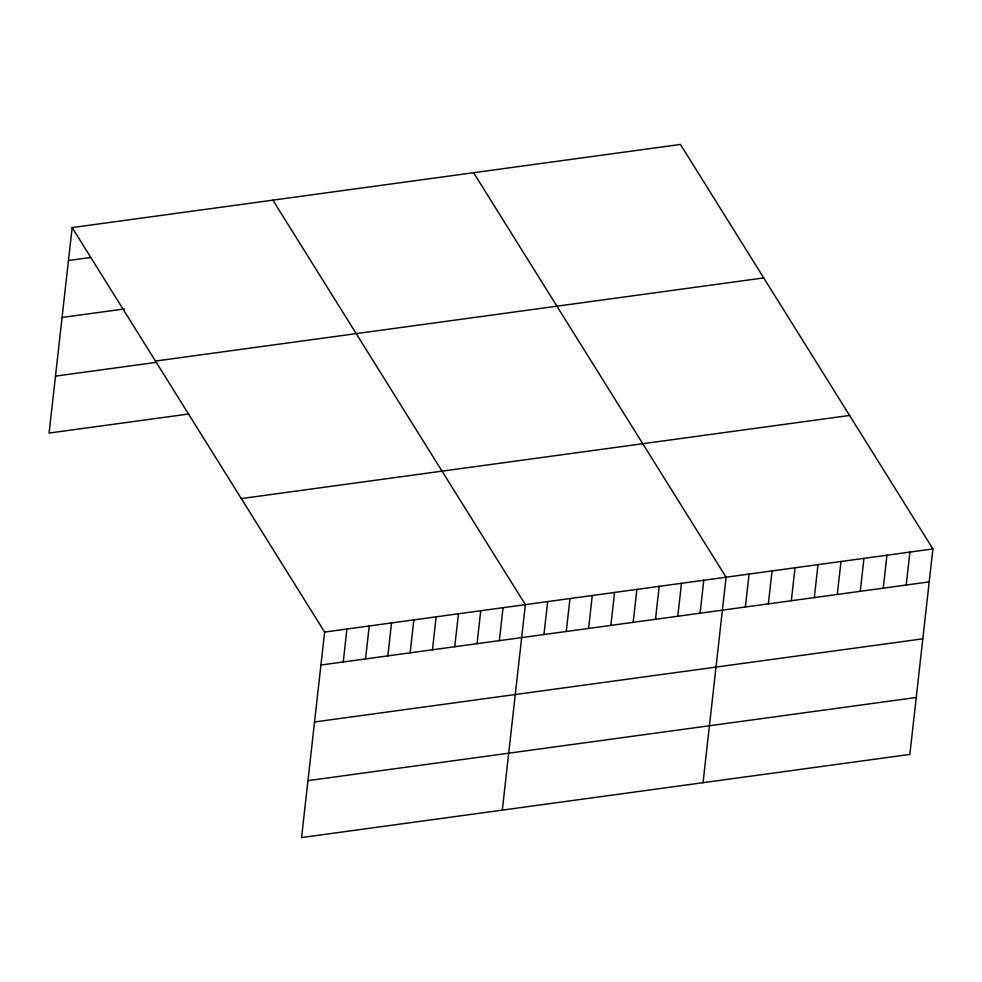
<?xml version="1.0" encoding="UTF-8"?>
<svg xmlns="http://www.w3.org/2000/svg" width="982" height="982" viewBox="0 0 982 982"><rect width="100%" height="100%" fill="white"/><g stroke="black" fill="none" stroke-linecap="round" stroke-linejoin="round"><path stroke-width="1.47" d="M72.152 227.579L324.625 632.077L301.572 837.56L909.848 754.422L932.9 548.938L680.428 144.44L72.152 227.579L49.1 433.062L188.863 413.962M343.234 661.978L346.928 629.02M365.537 658.922L369.232 625.976M387.841 655.878L391.536 622.932M410.145 652.834L413.839 619.875M432.448 649.777L436.143 616.831M454.752 646.733L458.447 613.787M477.056 643.676L480.75 610.73M499.359 640.632L503.054 607.686M502.305 810.125L525.358 604.642L272.886 200.144M543.967 634.532L547.661 601.585M566.27 631.487L569.965 598.541M588.574 628.443L592.269 595.497M610.878 625.387L614.572 592.441M633.181 622.342L636.876 589.396M655.485 619.298L659.18 586.352M677.789 616.242L681.483 583.296M700.092 613.198L703.787 580.252M703.038 782.691L726.091 577.207L473.606 172.709M745.375 607.011L749.07 574.065M768.354 603.869L772.048 570.923M791.332 600.726L795.027 567.78M814.311 597.584L818.006 564.638M837.29 594.441L840.985 561.495M860.269 591.299L863.964 558.353M883.248 588.169L886.942 555.223M906.226 585.027L909.921 552.08M68.458 260.525L90.761 257.468M62.062 317.456L124.518 308.925M155.463 361.057L763.738 277.918M55.483 376.131L156.592 362.309M241.302 498.586L849.577 415.447M324.625 632.077L932.9 548.938M320.93 665.023L929.205 581.884M314.547 721.966L922.822 638.816M307.955 780.629L916.243 697.49"/></g></svg>
